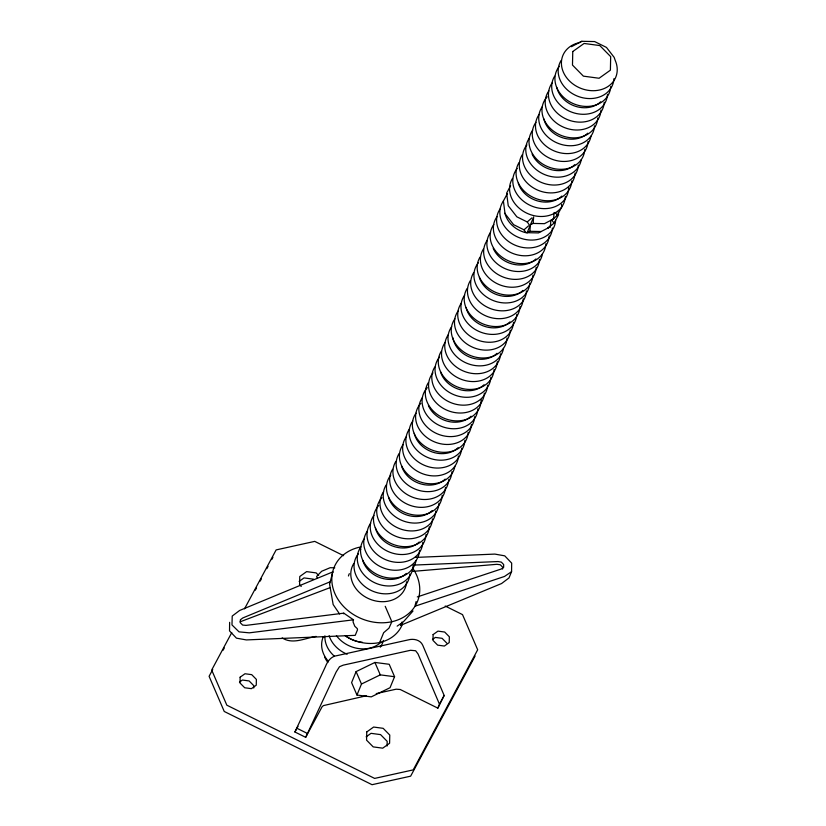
<?xml version="1.0" encoding="UTF-8"?>
<svg xmlns="http://www.w3.org/2000/svg" width="826" height="826" viewBox="0 0 826 826"><rect width="100%" height="100%" fill="white"/><g stroke="black" fill="none" stroke-linecap="round" stroke-linejoin="round"><path stroke-width="1.24" d="M229.628 622.339L229.525 630.878L236.453 638.157L246.355 639.923L355.221 635.349L357.513 629.794L357.307 628.627L354.777 626.232L353.043 621.864L353.497 619.81L343.771 613.16L246.055 625.385L242.648 625.065L240.294 622.742L240.376 619.789L242.844 617.931L330.224 581.752L332.837 571.881L239.623 610.476L232.22 616.051L231.982 624.921L239.044 631.869L249.276 632.84L353.497 619.81M402.066 621.968L400.693 625.303L501.568 583.538L508.981 577.952L511.573 571.664L511.676 563.125L504.748 555.846L494.846 554.091L415.87 557.405M253.737 688.006L253.788 685.683L249.122 680.944L242.39 680.035L239.478 682.111M387.084 746.033L387.177 741.335L380.569 734.613L371.029 733.333L366.125 736.833M502.58 569.062L502.621 567.121L500.288 564.757L496.922 564.303L413.062 571.365M507.36 193.594L503.395 201.007L505.016 213.604L513.596 224.672L524.004 229.824L525.842 232.436L527.174 232.684L529.879 231.29L530.406 224.827L533.121 223.433L544.437 223.67L553.585 218.911L554.112 212.447M533.121 223.433L533.648 216.97L527.174 232.684M504.954 213.211A25.523 21.032 22.4 0 0 525.666 232.653L538.48 232.922L550.353 226.768L550.88 220.305L553.585 218.911M329.842 583.435L330.224 581.752M329.553 584.013L333.157 604.56L339.569 613.955M415.21 605.076L416.097 601.576M356.109 671.61L351.597 682.606L356.956 695.038L371.246 696.876L390.048 687.707L394.57 676.711L389.211 664.28L374.921 662.442L356.109 671.61L361.468 684.031L356.956 695.038M332.475 572.748L332.837 571.881M343.771 613.16L343.523 613.759M366.279 695.791L323.472 705.59L322.088 706.757L305.682 737.329L294.923 732.001L325.403 666.665C327.406 661.44 331.081 656.205 337.153 655.607L408.044 639.943C413.341 638.405 420.238 639.675 422.705 645.178L444.161 695.471L437.852 708.14L400.228 689.493L396.129 689.194L376.233 693.592M305.682 737.329L336.151 671.992L339.486 666.727L343.244 665.147L410.522 650.289L415.633 650.743L418.018 653.913L439.473 704.206L437.852 708.14M379.619 642.525L383.667 632.695L388.963 628.173L391.854 621.71L385.226 606.325M231.745 632.623L211.683 670.02L226.83 705.177L374.632 778.412L413.227 769.884L477.676 649.773L462.519 614.616L445.204 606.036M244.517 608.834L276.132 549.909L314.727 541.381L343.595 555.681M212.736 669.514L209.092 676.308L224.238 711.465L372.041 784.7L410.636 776.172L475.084 656.061M223.072 650.248L224.29 647.976M255.296 590.187L256.514 587.926M260.159 581.122L261.377 578.861M266.85 568.66L268.068 566.388M271.713 559.594L272.931 557.323M510.602 185.736L506.627 193.139L508.248 205.746L516.839 216.804L527.246 221.967L529.084 224.579M552.708 219.355L557.292 215.328L561.825 206.861L561.504 204.342M550.353 226.768L547.638 228.162L554.05 223.185L558.593 214.729L558.262 212.21M294.923 732.001L297.969 726.343M439.473 704.206L444.161 695.471M400.693 625.303L402.117 623.651M413.021 610.982L403.305 621.916L397.151 626.129M527.246 221.967L531.83 217.919M524.004 229.824L528.588 225.777M240.087 621.833L330.101 587.627M299.126 581.411L304.03 577.911L313.57 579.191M432.442 639.5L435.354 637.414L442.086 638.322L446.752 643.072M511.573 571.664L504.49 576.465L414.91 606.243M571.447 46.69L581.824 41.3L594.648 41.568L606.47 47.423L614.131 57.304L615.298 60.618A28.58 23.551 22.4 0 1 599.521 90.024A28.58 23.551 22.4 0 1 563.332 72.099A28.58 23.551 22.4 0 1 579.109 42.694L581.824 41.3M361.468 684.031L380.28 674.873L394.57 676.711M417.295 596.919L501.279 569L503.633 567.41L503.674 564.561L501.361 562.134L498.057 561.546L412.99 565.118M316.172 636.412C305.197 638.106 292.703 644.827 282.162 637.899M334.778 567.813L330.132 567.72L321.655 571.272L316.626 576.424L317.308 578.293M529.879 231.29L541.195 231.528M296.544 728.078L307.293 733.405M318.64 575.423L316.162 572.903L306.622 571.623L299.755 576.527L299.58 584.746L301.232 586.429M555.444 212.695L557.292 215.328M552.202 220.563L554.05 223.185M360.735 549.507L359.713 547.142A45.038 37.118 22.4 0 0 335.893 595.701A45.038 37.118 22.4 0 0 396.666 620.357A45.038 37.118 22.4 0 0 413.155 568.815M374.921 662.442L380.28 674.873M402.117 624.931A39.782 32.782 22.4 0 1 345.402 635.989M613.955 78.656A28.58 23.551 22.4 0 1 579.016 96.725A28.58 23.551 22.4 0 1 561.122 60.453M610.713 86.523A28.58 23.551 22.4 0 1 574.349 104.066A28.58 23.551 22.4 0 1 559.347 66.266M600.698 101.753A25.523 21.032 22.4 0 1 575.392 106.265A25.523 21.032 22.4 0 1 556.796 87.432M565.345 196.578A28.58 23.551 22.4 0 1 530.406 214.646A28.58 23.551 22.4 0 1 512.523 178.375M550.498 225.725A25.523 21.032 22.4 0 1 548.856 227.532M568.618 187.45A28.58 23.551 22.4 0 1 532.935 206.531A28.58 23.551 22.4 0 1 517.221 168.463M561.814 196.082A25.523 21.032 22.4 0 1 537.22 200.832A25.523 21.032 22.4 0 1 518.253 183.042M510.261 330.224A28.58 23.551 22.4 0 1 474.609 348.035A28.58 23.551 22.4 0 1 458.141 310.968M513.504 322.367A28.58 23.551 22.4 0 1 477.851 340.167A28.58 23.551 22.4 0 1 461.383 303.111M507.03 338.082A28.58 23.551 22.4 0 1 471.367 355.892A28.58 23.551 22.4 0 1 454.899 318.826M497.015 353.311A25.523 21.032 22.4 0 1 470.985 357.586A25.523 21.032 22.4 0 1 452.855 337.71M516.746 314.5A28.58 23.551 22.4 0 1 481.083 332.31A28.58 23.551 22.4 0 1 464.615 295.243M509.972 321.872A25.523 21.032 22.4 0 1 484.666 326.384A25.523 21.032 22.4 0 1 466.07 307.551M419.536 550.343A28.58 23.551 22.4 0 1 383.884 568.154A28.58 23.551 22.4 0 1 367.415 531.087M422.778 542.486A28.58 23.551 22.4 0 1 387.126 560.286A28.58 23.551 22.4 0 1 370.647 523.23M416.015 560.627A28.58 23.551 22.4 0 1 379.279 575.474A28.58 23.551 22.4 0 1 364.173 538.944M406.289 573.43A25.523 21.032 22.4 0 1 381.695 578.179A25.523 21.032 22.4 0 1 362.717 560.389M426.02 534.618A28.58 23.551 22.4 0 1 390.357 552.429A28.58 23.551 22.4 0 1 373.889 515.362M419.247 541.99A25.523 21.032 22.4 0 1 393.94 546.502A25.523 21.032 22.4 0 1 375.345 527.669M471.378 424.564A28.58 23.551 22.4 0 1 434.342 441.827A28.58 23.551 22.4 0 1 420.826 403.367M474.62 416.696A28.58 23.551 22.4 0 1 438.967 434.507A28.58 23.551 22.4 0 1 422.499 397.44M468.146 432.421A28.58 23.551 22.4 0 1 432.483 450.232A28.58 23.551 22.4 0 1 416.015 413.165M458.131 447.651A25.523 21.032 22.4 0 1 432.824 452.173A25.523 21.032 22.4 0 1 414.229 433.33M477.862 408.839A28.58 23.551 22.4 0 1 440.816 426.102A28.58 23.551 22.4 0 1 427.31 387.652M471.088 416.211A25.523 21.032 22.4 0 1 428.405 405.597M458.42 456.004A28.58 23.551 22.4 0 1 422.767 473.814A28.58 23.551 22.4 0 1 406.299 436.748M461.662 448.146A28.58 23.551 22.4 0 1 425.999 465.957A28.58 23.551 22.4 0 1 409.531 428.89M454.899 466.298A28.58 23.551 22.4 0 1 418.162 481.145A28.58 23.551 22.4 0 1 403.057 444.615M445.173 479.101A25.523 21.032 22.4 0 1 420.579 483.84A25.523 21.032 22.4 0 1 401.601 466.05M464.904 440.289A28.58 23.551 22.4 0 1 429.241 458.089A28.58 23.551 22.4 0 1 412.773 421.023M523.23 298.775A28.58 23.551 22.4 0 1 488.28 316.843A28.58 23.551 22.4 0 1 470.397 280.572M526.472 290.917A28.58 23.551 22.4 0 1 491.522 308.986A28.58 23.551 22.4 0 1 473.639 272.714M519.988 306.642A28.58 23.551 22.4 0 1 485.048 324.701A28.58 23.551 22.4 0 1 467.155 288.429M529.703 283.06A28.58 23.551 22.4 0 1 493.349 300.592A28.58 23.551 22.4 0 1 478.337 262.802M522.93 290.422A25.523 21.032 22.4 0 1 498.346 295.161A25.523 21.032 22.4 0 1 479.369 277.371M362.346 642.267A25.523 21.032 22.4 0 1 345.34 635.586M575.072 172.995A28.58 23.551 22.4 0 1 540.132 191.064A28.58 23.551 22.4 0 1 522.239 154.792M578.314 165.138A28.58 23.551 22.4 0 1 541.949 182.68A28.58 23.551 22.4 0 1 526.947 144.88M571.829 180.853A28.58 23.551 22.4 0 1 536.89 198.921A28.58 23.551 22.4 0 1 519.007 162.65M581.267 159.697A28.58 23.551 22.4 0 1 544.53 174.544A28.58 23.551 22.4 0 1 529.425 138.014M574.782 164.642A25.523 21.032 22.4 0 1 532.099 154.028M445.462 487.454A28.58 23.551 22.4 0 1 410.522 505.512A28.58 23.551 22.4 0 1 392.629 469.24M448.704 479.596A28.58 23.551 22.4 0 1 413.764 497.655A28.58 23.551 22.4 0 1 395.871 461.383M442.22 495.311A28.58 23.551 22.4 0 1 405.855 512.853A28.58 23.551 22.4 0 1 390.853 475.064M432.204 510.54A25.523 21.032 22.4 0 1 407.61 515.279A25.523 21.032 22.4 0 1 388.643 497.489M451.946 471.729A28.58 23.551 22.4 0 1 416.996 489.797A28.58 23.551 22.4 0 1 399.113 453.526M600.987 110.106A28.58 23.551 22.4 0 1 565.335 127.916A28.58 23.551 22.4 0 1 548.867 90.85M604.229 102.248A28.58 23.551 22.4 0 1 568.577 120.049A28.58 23.551 22.4 0 1 552.109 82.982M597.756 117.963A28.58 23.551 22.4 0 1 560.709 135.227A28.58 23.551 22.4 0 1 547.194 96.776M587.74 133.192A25.523 21.032 22.4 0 1 562.434 137.715A25.523 21.032 22.4 0 1 543.838 118.872M607.471 94.381A28.58 23.551 22.4 0 1 572.532 112.45A28.58 23.551 22.4 0 1 554.649 76.178M484.346 393.114A28.58 23.551 22.4 0 1 447.981 410.656A28.58 23.551 22.4 0 1 432.979 372.867M487.588 385.257A28.58 23.551 22.4 0 1 452.638 403.315A28.58 23.551 22.4 0 1 434.755 367.043M481.135 399.712A28.58 23.551 22.4 0 1 446.876 419.278A28.58 23.551 22.4 0 1 428.271 382.768M490.82 377.389A28.58 23.551 22.4 0 1 454.465 394.931A28.58 23.551 22.4 0 1 439.453 357.142M484.046 384.761A25.523 21.032 22.4 0 1 459.462 389.5A25.523 21.032 22.4 0 1 440.485 371.71M549.145 235.885A28.58 23.551 22.4 0 1 513.493 253.696A28.58 23.551 22.4 0 1 497.025 216.629M552.387 228.028A28.58 23.551 22.4 0 1 516.735 245.838A28.58 23.551 22.4 0 1 500.257 208.771M545.903 243.753A28.58 23.551 22.4 0 1 510.251 261.553A28.58 23.551 22.4 0 1 493.783 224.496M535.898 258.982A25.523 21.032 22.4 0 1 493.215 248.368M555.63 220.16A28.58 23.551 22.4 0 1 519.967 237.971A28.58 23.551 22.4 0 1 503.499 200.904M406.578 581.793A28.58 23.551 22.4 0 1 371.638 599.852A28.58 23.551 22.4 0 1 353.745 563.58M409.82 573.925A28.58 23.551 22.4 0 1 373.455 591.468A28.58 23.551 22.4 0 1 358.453 553.678M348.427 576.001A28.58 23.551 22.4 0 1 349.315 573.667M413.062 566.068A28.58 23.551 22.4 0 1 377.399 583.879A28.58 23.551 22.4 0 1 360.931 546.812M432.504 518.904A28.58 23.551 22.4 0 1 395.458 536.157A28.58 23.551 22.4 0 1 381.942 497.706M435.736 511.036A28.58 23.551 22.4 0 1 400.083 528.846A28.58 23.551 22.4 0 1 383.615 491.78M429.262 526.761A28.58 23.551 22.4 0 1 392.216 544.024A28.58 23.551 22.4 0 1 378.7 505.574M438.978 503.179A28.58 23.551 22.4 0 1 404.038 521.237A28.58 23.551 22.4 0 1 386.155 484.965M327.87 662.452A25.523 21.032 22.4 0 1 324.721 657.155M588.029 141.556A28.58 23.551 22.4 0 1 552.377 159.356A28.58 23.551 22.4 0 1 535.909 122.289M590.993 136.114A28.58 23.551 22.4 0 1 554.256 150.962A28.58 23.551 22.4 0 1 539.141 114.432M584.787 149.413A28.58 23.551 22.4 0 1 549.135 167.224A28.58 23.551 22.4 0 1 532.667 130.157M594.513 125.831A28.58 23.551 22.4 0 1 558.851 143.641A28.58 23.551 22.4 0 1 542.383 106.575M334.396 656.216A28.58 23.551 22.4 0 1 324.897 635.803M347.178 654.223A28.58 23.551 22.4 0 1 329.13 635.669M383.367 640.418A28.58 23.551 22.4 0 1 380.27 647.202M328.356 661.296A28.58 23.551 22.4 0 1 323.389 636.557M381.085 642.143A28.58 23.551 22.4 0 1 336.409 635.669M536.188 267.335A28.58 23.551 22.4 0 1 501.248 285.393A28.58 23.551 22.4 0 1 483.355 249.122M539.43 259.467A28.58 23.551 22.4 0 1 503.767 277.278A28.58 23.551 22.4 0 1 487.299 240.211M532.946 275.192A28.58 23.551 22.4 0 1 498.006 293.261A28.58 23.551 22.4 0 1 480.123 256.989M542.393 254.036A28.58 23.551 22.4 0 1 505.646 268.884A28.58 23.551 22.4 0 1 490.541 232.354M497.304 361.674A28.58 23.551 22.4 0 1 461.651 379.475A28.58 23.551 22.4 0 1 445.173 342.408M500.546 353.807A28.58 23.551 22.4 0 1 464.883 371.617A28.58 23.551 22.4 0 1 448.415 334.551M494.062 369.532A28.58 23.551 22.4 0 1 459.122 387.6A28.58 23.551 22.4 0 1 441.239 351.318M503.509 348.376A28.58 23.551 22.4 0 1 466.762 363.223A28.58 23.551 22.4 0 1 451.657 326.693M240.129 677.206L240.005 683.019L244.682 687.759L251.414 688.667L256.256 685.198L256.38 679.395L251.713 674.656L244.981 673.748L240.129 677.206M366.754 731.95L366.579 740.168L373.197 746.89L382.727 748.17L389.593 743.266L389.769 735.047L383.161 728.325L373.62 727.045L366.754 731.95M433.103 634.595L432.979 640.398L437.646 645.137L444.378 646.046L449.22 642.576L449.344 636.774L444.677 632.035L437.945 631.126L433.103 634.595M572.769 51.532L572.48 65.078L583.383 76.147L599.087 78.253L610.393 70.179L610.682 56.633L599.79 45.564L584.085 43.458L572.769 51.532"/></g></svg>
